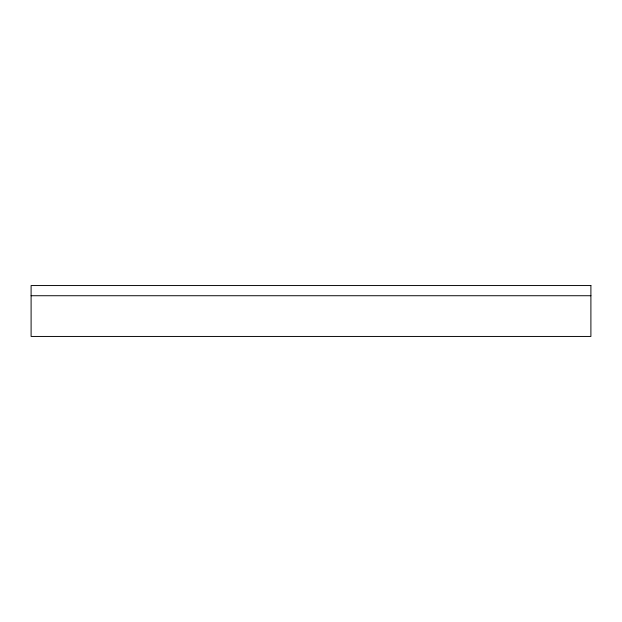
<?xml version="1.0" encoding="UTF-8"?>
<svg xmlns="http://www.w3.org/2000/svg" width="622" height="622" viewBox="0 0 622 622"><rect width="100%" height="100%" fill="white"/><g stroke="black" fill="none" stroke-linecap="round" stroke-linejoin="round"><path stroke-width="0.93" d="M31.1 295.73L590.9 295.73M590.9 285.552L31.1 285.552L31.1 336.448L590.9 336.448L590.9 285.552"/></g></svg>
